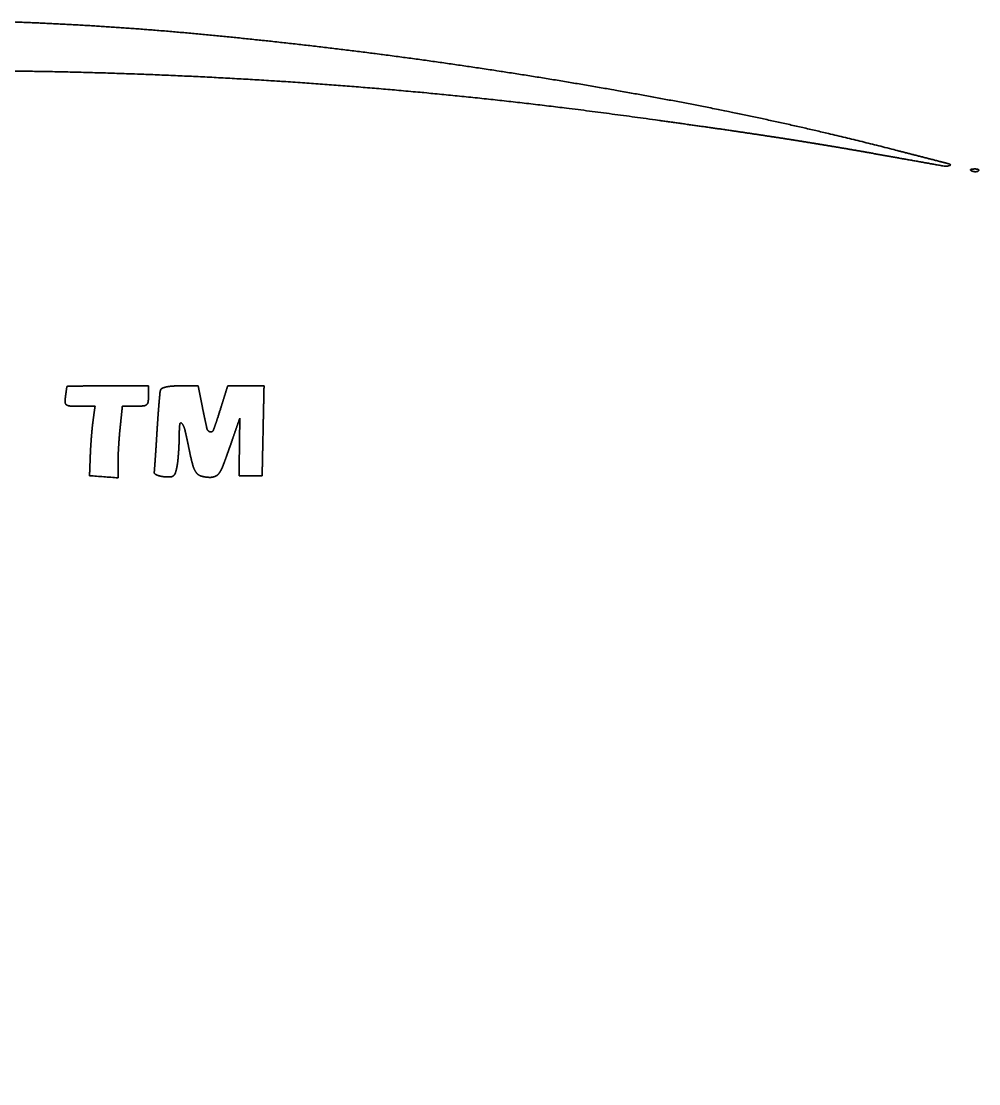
# Model space of a CAD drawing. Extents: x 6336 to 10269, y -393 to 3036.
# Drawn here: x 8721.07 to 8744.97, y 1444.42 to 1470.94 of the extents above; entities that cross this region are included whole.
import ezdxf

# ---------------------------------------------------------------- set-up
doc = ezdxf.new("R2010")
doc.units = 0
doc.header["$LTSCALE"] = 5
doc.layers.add('1', color=7, linetype='CONTINUOUS', true_color=0xffffff)

msp = doc.modelspace()

# ---------------------------------------------------------------- linework, layer by layer
at = {"layer": '1', "color": 7, "linetype": 'Continuous', "lineweight": 35}
for points, weights, degree, knots in [([(8720.354, 1470.937), (8721.685, 1470.896), (8723.016, 1470.827), (8724.344, 1470.729), (8727.156, 1470.461), (8728.639, 1470.297), (8730.119, 1470.11), (8733.077, 1469.69), (8734.555, 1469.458), (8736.029, 1469.202), (8738.82, 1468.674), (8740.136, 1468.397), (8741.445, 1468.092), (8743.124, 1467.663), (8743.5, 1467.566), (8743.876, 1467.47), (8744.259, 1467.371), (8744.266, 1467.366), (8744.268, 1467.358), (8744.268, 1467.345), (8744.266, 1467.337), (8744.259, 1467.333), (8744.212, 1467.321), (8744.171, 1467.316), (8744.129, 1467.318), (8744.088, 1467.325), (8743.641, 1467.405), (8743.193, 1467.484), (8742.746, 1467.564), (8741.985, 1467.701), (8741.672, 1467.755), (8741.359, 1467.808), (8740.717, 1467.914), (8740.389, 1467.967), (8740.061, 1468.018), (8739.348, 1468.126), (8738.963, 1468.184), (8738.579, 1468.239), (8737.702, 1468.363), (8737.211, 1468.432), (8736.72, 1468.5), (8734.454, 1468.809), (8732.675, 1469.016), (8730.892, 1469.189), (8727.3, 1469.466), (8725.492, 1469.571), (8723.682, 1469.642), (8720.139, 1469.713), (8718.406, 1469.714), (8716.674, 1469.681), (8713.391, 1469.554), (8711.842, 1469.452), (8710.296, 1469.307), (8708.619, 1469.105), (8708.484, 1469.089), (8708.349, 1469.072), (8708.08, 1469.04), (8707.946, 1469.024), (8707.812, 1469.009), (8707.562, 1468.979), (8707.445, 1468.965), (8707.329, 1468.952), (8707.142, 1468.93), (8707.073, 1468.922), (8707.003, 1468.915), (8706.725, 1468.884), (8706.517, 1468.859), (8706.309, 1468.83), (8705.735, 1468.744), (8705.368, 1468.688), (8705.001, 1468.631), (8704.245, 1468.511), (8703.857, 1468.448), (8703.469, 1468.384), (8702.763, 1468.265), (8702.445, 1468.21), (8702.128, 1468.152), (8700.987, 1467.941), (8700.166, 1467.774), (8699.347, 1467.595), (8697.648, 1467.194), (8696.768, 1466.975), (8695.891, 1466.744), (8694.157, 1466.265), (8693.3, 1466.016), (8692.447, 1465.756), (8690.841, 1465.245), (8690.091, 1464.991), (8689.345, 1464.724), (8688.536, 1464.417), (8688.469, 1464.391), (8688.401, 1464.366), (8688.242, 1464.305), (8688.15, 1464.27), (8688.058, 1464.236), (8687.867, 1464.163), (8687.769, 1464.126), (8687.67, 1464.089), (8687.48, 1464.017), (8687.389, 1463.982), (8687.298, 1463.948), (8686.441, 1463.624), (8685.682, 1463.319), (8684.929, 1463), (8683.312, 1462.278), (8682.447, 1461.878), (8681.587, 1461.468), (8679.823, 1460.599), (8678.918, 1460.141), (8678.02, 1459.672), (8676.242, 1458.717), (8675.363, 1458.231), (8674.49, 1457.734), (8673.137, 1456.942), (8672.652, 1456.655), (8672.17, 1456.365), (8671.081, 1455.704), (8670.475, 1455.333), (8669.87, 1454.961), (8668.649, 1454.204), (8668.032, 1453.82), (8667.417, 1453.434), (8666.282, 1452.718), (8665.762, 1452.387), (8665.244, 1452.053), (8664.07, 1451.29), (8663.41, 1450.865), (8662.749, 1450.443), (8661.407, 1449.595), (8660.726, 1449.168), (8660.044, 1448.744), (8658.731, 1447.936), (8658.1, 1447.552), (8657.468, 1447.17), (8656.341, 1446.495), (8655.844, 1446.204), (8655.345, 1445.917), (8654.618, 1445.506), (8654.39, 1445.382), (8654.161, 1445.26), (8653.574, 1444.959), (8653.217, 1444.777), (8652.86, 1444.597), (8652.502, 1444.419)], [0.500130056192, 0.5, 0.499956647936, 0.5, 0.500063945736, 0.500041908917, 0.500063945736, 0.500064164017, 0.500042199958, 0.500064164017, 0.500005377011, 0.499963817284, 0.500005377011, 0.500129815311, 0.500129735018, 0.500129815311, 0.500130056192, 0.485437355126, 0.500130056192, 0.500130056192, 0.485437355126, 0.500130056192, 0.494503250942, 0.492627649192, 0.494503250942, 0.500130056192, 0.500129958042, 0.500129925325, 0.500129958042, 0.500123728502, 0.500121619272, 0.500123728502, 0.500125203365, 0.500123585755, 0.500125203365, 0.500126791352, 0.500125703072, 0.500126791352, 0.500129278486, 0.500129019251, 0.500129278486, 0.500022344214, 0.499986440222, 0.500022344214, 0.500029428972, 0.499995886565, 0.500029428972, 0.500021888825, 0.499985833036, 0.500021888825, 0.499921702712, 0.499852251552, 0.499921702712, 0.50012997253, 0.500129944642, 0.50012997253, 0.500129969225, 0.500129940236, 0.500129969225, 0.500129974563, 0.500129947353, 0.500129974563, 0.500128557626, 0.500128058104, 0.500128557626, 0.500078211522, 0.500060929965, 0.500078211522, 0.500127902829, 0.500127185041, 0.500127902829, 0.50012733872, 0.500126432895, 0.50012733872, 0.50012118357, 0.500118226029, 0.50012118357, 0.500057831677, 0.500033756839, 0.500057831677, 0.500084999502, 0.500069980605, 0.500084999502, 0.500084016445, 0.500068669862, 0.500084016445, 0.500036696893, 0.500005577126, 0.500036696893, 0.50013005014, 0.500130048123, 0.50013005014, 0.500130055179, 0.500130054842, 0.500130055179, 0.500130055224, 0.500130054901, 0.500130055224, 0.500130054624, 0.500130054101, 0.500130054624, 0.500022901124, 0.499987182768, 0.500022901124, 0.500086896642, 0.500072510126, 0.500086896642, 0.500090612965, 0.500077465222, 0.500090612965, 0.500088379506, 0.500074487277, 0.500088379506, 0.500121367972, 0.500118471898, 0.500121367972, 0.500127854827, 0.500127121039, 0.500127854827, 0.500127865307, 0.500127135012, 0.500127865307, 0.500124244108, 0.500122306746, 0.500124244108, 0.500124899644, 0.500123180794, 0.500124899644, 0.500125590999, 0.500124102601, 0.500125590999, 0.500125212707, 0.500123598212, 0.500125212707, 0.500109088806, 0.500102099677, 0.500109088806, 0.500082487841, 0.500066631724, 0.500082487841, 0.500126036567, 0.500124696691, 0.500126036567, 0.500130056192], 4, [0, 0, 0, 0, 0, 0.044131, 0.044131, 0.044131, 0.093547, 0.093547, 0.093547, 0.143088, 0.143088, 0.143088, 0.187606, 0.187606, 0.187606, 0.200464, 0.200464, 0.200464, 0.200681, 0.200681, 0.200681, 0.200898, 0.200898, 0.200898, 0.202257, 0.202257, 0.202257, 0.202257, 0.217137, 0.217137, 0.217137, 0.227544, 0.227544, 0.227544, 0.238423, 0.238423, 0.238423, 0.251151, 0.251151, 0.251151, 0.267387, 0.267387, 0.267387, 0.326005, 0.326005, 0.326005, 0.385279, 0.385279, 0.385279, 0.441958, 0.441958, 0.441958, 0.49273, 0.49273, 0.49273, 0.497174, 0.497174, 0.497174, 0.501589, 0.501589, 0.501589, 0.505427, 0.505427, 0.505427, 0.507714, 0.507714, 0.507714, 0.514573, 0.514573, 0.514573, 0.526716, 0.526716, 0.526716, 0.539581, 0.539581, 0.539581, 0.550117, 0.550117, 0.550117, 0.577521, 0.577521, 0.577521, 0.607168, 0.607168, 0.607168, 0.63633, 0.63633, 0.63633, 0.662231, 0.662231, 0.662231, 0.66459, 0.66459, 0.66459, 0.667801, 0.667801, 0.667801, 0.671253, 0.671253, 0.671253, 0.674437, 0.674437, 0.674437, 0.701163, 0.701163, 0.701163, 0.732294, 0.732294, 0.732294, 0.765411, 0.765411, 0.765411, 0.798223, 0.798223, 0.798223, 0.816615, 0.816615, 0.816615, 0.839825, 0.839825, 0.839825, 0.863543, 0.863543, 0.863543, 0.883671, 0.883671, 0.883671, 0.909293, 0.909293, 0.909293, 0.935536, 0.935536, 0.935536, 0.959651, 0.959651, 0.959651, 0.978453, 0.978453, 0.978453, 0.986932, 0.986932, 0.986932, 1, 1, 1, 1, 1]), ([(8744.771, 1467.217), (8744.765, 1467.221), (8744.765, 1467.228), (8744.77, 1467.232), (8744.776, 1467.239), (8744.785, 1467.243), (8744.794, 1467.244), (8744.815, 1467.247), (8744.836, 1467.249), (8744.877, 1467.25), (8744.897, 1467.25), (8744.916, 1467.248), (8744.93, 1467.247), (8744.944, 1467.244), (8744.957, 1467.239), (8744.964, 1467.236), (8744.97, 1467.231), (8744.973, 1467.223), (8744.975, 1467.217), (8744.974, 1467.21), (8744.969, 1467.205)], [0.507995433513, 0.385181602619, 0.385181602619, 0.507995433513, 0.489243473623, 0.489243473623, 0.507995433513, 0.507753725327, 0.507753725327, 0.507446144876, 0.507446144876, 0.507995433513, 0.503990334539, 0.503990334539, 0.507995433513, 0.479863009267, 0.479863009267, 0.507995433513, 0.453111751614, 0.453111751614, 0.507995433513], 3, [0, 0, 0, 0, 0.083835, 0.083835, 0.083835, 0.196407, 0.196407, 0.196407, 0.446775, 0.446775, 0.679512, 0.679512, 0.679512, 0.843992, 0.843992, 0.843992, 0.930004, 0.930004, 0.930004, 1, 1, 1, 1]), ([(8744.969, 1467.205), (8744.961, 1467.197), (8744.951, 1467.192), (8744.941, 1467.189), (8744.928, 1467.185), (8744.914, 1467.182), (8744.9, 1467.182), (8744.884, 1467.181), (8744.868, 1467.182), (8744.853, 1467.185), (8744.837, 1467.188), (8744.821, 1467.192), (8744.806, 1467.198), (8744.794, 1467.203), (8744.782, 1467.21), (8744.771, 1467.217)], [0.507995433513, 0.497334855496, 0.497334855496, 0.507995433513, 0.505537963837, 0.505537963837, 0.507995433513, 0.506015165911, 0.506015165911, 0.507995433513, 0.506210538751, 0.506210538751, 0.507995433513, 0.506020777286, 0.506020777286, 0.507995433513], 3, [0, 0, 0, 0, 0.157329, 0.157329, 0.157329, 0.356757, 0.356757, 0.356757, 0.582301, 0.582301, 0.582301, 0.810938, 0.810938, 0.810938, 1, 1, 1, 1]), ([(8722.913, 1461.329), (8722.784, 1461.329), (8722.656, 1461.329), (8722.447, 1461.329), (8722.366, 1461.331), (8722.285, 1461.334), (8722.255, 1461.336), (8722.226, 1461.345), (8722.201, 1461.362), (8722.18, 1461.376), (8722.167, 1461.398), (8722.167, 1461.423), (8722.165, 1461.469), (8722.168, 1461.516), (8722.178, 1461.593), (8722.182, 1461.623), (8722.19, 1461.68), (8722.193, 1461.706), (8722.2, 1461.756), (8722.204, 1461.778), (8722.208, 1461.806), (8722.209, 1461.811), (8722.21, 1461.816), (8722.212, 1461.821), (8722.216, 1461.825), (8722.221, 1461.825), (8722.319, 1461.827), (8722.416, 1461.829), (8722.623, 1461.834), (8722.732, 1461.835), (8722.972, 1461.837), (8723.102, 1461.837), (8723.571, 1461.837), (8723.91, 1461.837), (8724.248, 1461.837)], [0.500557178962, 0.500557178962, 0.500557178962, 0.500485830095, 0.500485830095, 0.500557178962, 0.488454966186, 0.488454966186, 0.500557178962, 0.462824073594, 0.462824073594, 0.500557178962, 0.499489059355, 0.499489059355, 0.500556225886, 0.500556225886, 0.500555153671, 0.500555153671, 0.500556699025, 0.500556699025, 0.499930542803, 0.499930542803, 0.500557178962, 0.434573184782, 0.434573184782, 0.500557178962, 0.500557052671, 0.500557052671, 0.500550233252, 0.500550233252, 0.500554635938, 0.500554635938, 0.500557178962, 0.500557178962, 0.500557178962], 3, [0, 0, 0, 0, 0.14064, 0.14064, 0.229293, 0.229293, 0.229293, 0.261801, 0.261801, 0.261801, 0.286709, 0.286709, 0.286709, 0.332778, 0.332778, 0.362901, 0.362901, 0.389447, 0.389447, 0.412013, 0.412013, 0.417213, 0.417213, 0.417213, 0.42184, 0.42184, 0.42184, 0.505001, 0.505001, 0.59894, 0.59894, 0.710185, 0.710185, 1, 1, 1, 1]), ([(8726.527, 1461.033), (8726.463, 1460.848), (8726.398, 1460.663), (8726.334, 1460.477), (8726.231, 1460.181), (8726.191, 1460.07), (8726.151, 1459.959), (8726.109, 1459.848), (8726.091, 1459.8), (8726.07, 1459.754), (8726.045, 1459.709), (8726.017, 1459.666), (8725.999, 1459.639), (8725.977, 1459.615), (8725.95, 1459.596), (8725.921, 1459.582), (8725.889, 1459.568), (8725.856, 1459.557), (8725.821, 1459.553), (8725.786, 1459.553), (8725.732, 1459.553), (8725.678, 1459.558), (8725.625, 1459.568), (8725.572, 1459.582), (8725.534, 1459.592), (8725.498, 1459.61), (8725.468, 1459.636), (8725.444, 1459.667), (8725.413, 1459.707), (8725.388, 1459.75), (8725.369, 1459.797), (8725.356, 1459.845), (8725.331, 1459.94), (8725.307, 1460.036), (8725.286, 1460.132), (8725.24, 1460.358), (8725.213, 1460.487), (8725.185, 1460.615), (8725.155, 1460.744), (8725.145, 1460.786), (8725.13, 1460.827), (8725.108, 1460.865), (8725.076, 1460.906), (8725.068, 1460.912), (8725.057, 1460.912), (8725.041, 1460.908), (8725.033, 1460.902), (8725.029, 1460.892), (8725.021, 1460.802), (8725.016, 1460.721), (8725.013, 1460.639), (8725.013, 1460.506), (8725.012, 1460.456), (8725.01, 1460.405), (8725.006, 1460.301), (8725.003, 1460.248), (8724.999, 1460.195), (8724.991, 1460.093), (8724.987, 1460.044), (8724.983, 1459.996), (8724.974, 1459.913), (8724.969, 1459.879), (8724.963, 1459.845), (8724.949, 1459.773), (8724.94, 1459.735), (8724.929, 1459.697), (8724.917, 1459.66), (8724.91, 1459.639), (8724.9, 1459.62), (8724.885, 1459.604), (8724.868, 1459.591), (8724.851, 1459.578), (8724.832, 1459.569), (8724.811, 1459.564), (8724.79, 1459.563), (8724.752, 1459.562), (8724.714, 1459.562), (8724.676, 1459.564), (8724.614, 1459.571), (8724.589, 1459.574), (8724.564, 1459.579), (8724.518, 1459.589), (8724.497, 1459.595), (8724.477, 1459.602), (8724.457, 1459.611), (8724.442, 1459.618), (8724.428, 1459.625), (8724.415, 1459.634), (8724.402, 1459.644), (8724.395, 1459.65), (8724.39, 1459.659), (8724.388, 1459.669), (8724.389, 1459.678), (8724.392, 1459.694), (8724.394, 1459.709), (8724.396, 1459.725), (8724.401, 1459.808), (8724.406, 1459.876), (8724.411, 1459.944), (8724.421, 1460.092), (8724.427, 1460.172), (8724.432, 1460.252), (8724.443, 1460.422), (8724.448, 1460.513), (8724.454, 1460.604), (8724.465, 1460.786), (8724.471, 1460.877), (8724.477, 1460.968), (8724.489, 1461.14), (8724.495, 1461.221), (8724.502, 1461.302), (8724.514, 1461.452), (8724.52, 1461.52), (8724.527, 1461.588), (8724.533, 1461.656), (8724.535, 1461.675), (8724.538, 1461.694), (8724.543, 1461.713), (8724.548, 1461.732), (8724.553, 1461.747), (8724.562, 1461.76), (8724.575, 1461.771), (8724.589, 1461.777), (8724.614, 1461.788), (8724.639, 1461.797), (8724.665, 1461.804), (8724.728, 1461.818), (8724.765, 1461.824), (8724.802, 1461.828), (8724.888, 1461.834), (8724.937, 1461.836), (8724.986, 1461.837), (8725.148, 1461.837), (8725.261, 1461.837), (8725.374, 1461.837), (8725.487, 1461.837)], [0.50002211125, 0.50002211125, 0.50002211125, 0.50002211125, 0.500004141089, 0.499998151035, 0.500004141089, 0.50002211125, 0.498506606913, 0.498001438801, 0.498506606913, 0.50002211125, 0.490546980289, 0.487388603302, 0.490546980289, 0.50002211125, 0.493849696638, 0.4917922251, 0.493849696638, 0.50002211125, 0.497975895229, 0.497293823222, 0.497975895229, 0.50002211125, 0.486807309352, 0.482402375386, 0.486807309352, 0.50002211125, 0.495163715936, 0.493544250831, 0.495163715936, 0.50002211125, 0.4999043072, 0.499865039183, 0.4999043072, 0.500001624783, 0.499994795961, 0.500001624783, 0.50002211125, 0.494198914782, 0.492257849292, 0.494198914782, 0.50002211125, 0.489889800221, 0.50002211125, 0.50002211125, 0.489889800221, 0.50002211125, 0.499817822167, 0.499749725805, 0.499817822167, 0.499977045301, 0.499962023318, 0.499977045301, 0.499989839328, 0.49997908202, 0.499989839328, 0.499989136646, 0.499978145111, 0.499989136646, 0.499772396669, 0.499689158475, 0.499772396669, 0.49961090214, 0.499473832437, 0.49961090214, 0.50002211125, 0.488685277081, 0.484906332358, 0.488685277081, 0.50002211125, 0.487889267092, 0.483844985706, 0.487889267092, 0.50002211125, 0.499529971054, 0.499365924321, 0.499529971054, 0.499551043975, 0.49939402155, 0.499551043975, 0.498817498833, 0.49841596136, 0.498817498833, 0.50002211125, 0.497930828039, 0.497233733635, 0.497930828039, 0.50002211125, 0.465680574754, 0.454233395922, 0.465680574754, 0.50002211125, 0.499747743861, 0.499656288065, 0.499747743861, 0.500021912791, 0.500021846638, 0.500021912791, 0.500021250541, 0.500020963639, 0.500021250541, 0.50002170803, 0.500021573624, 0.50002170803, 0.500018554674, 0.500017369148, 0.500018554674, 0.500015008356, 0.500012640725, 0.500015008356, 0.500019706531, 0.500018904958, 0.500019706531, 0.50002211125, 0.498651731059, 0.498194937662, 0.498651731059, 0.50002211125, 0.477317468278, 0.469749253954, 0.477317468278, 0.50002211125, 0.498853179698, 0.498463535847, 0.498853179698, 0.499350237622, 0.499126279746, 0.499350237622, 0.499878613471, 0.499830780878, 0.499878613471, 0.50002211125, 0.50002211125, 0.50002211125, 0.50002211125], 4, [0, 0, 0, 0, 0, 0.105957, 0.105957, 0.105957, 0.169703, 0.169703, 0.169703, 0.169703, 0.197323, 0.197323, 0.197323, 0.197323, 0.214498, 0.214498, 0.214498, 0.214498, 0.232689, 0.232689, 0.232689, 0.232689, 0.260896, 0.260896, 0.260896, 0.260896, 0.280944, 0.280944, 0.280944, 0.280944, 0.30601, 0.30601, 0.30601, 0.30601, 0.355421, 0.355421, 0.355421, 0.421389, 0.421389, 0.421389, 0.421389, 0.442997, 0.442997, 0.442997, 0.447196, 0.447196, 0.447196, 0.451395, 0.451395, 0.451395, 0.491907, 0.491907, 0.491907, 0.516922, 0.516922, 0.516922, 0.543367, 0.543367, 0.543367, 0.567488, 0.567488, 0.567488, 0.584492, 0.584492, 0.584492, 0.603857, 0.603857, 0.603857, 0.603857, 0.614317, 0.614317, 0.614317, 0.614317, 0.624377, 0.624377, 0.624377, 0.624377, 0.64215, 0.64215, 0.64215, 0.654072, 0.654072, 0.654072, 0.664234, 0.664234, 0.664234, 0.664234, 0.671697, 0.671697, 0.671697, 0.671697, 0.675991, 0.675991, 0.675991, 0.675991, 0.682733, 0.682733, 0.682733, 0.712368, 0.712368, 0.712368, 0.747203, 0.747203, 0.747203, 0.786754, 0.786754, 0.786754, 0.826477, 0.826477, 0.826477, 0.861857, 0.861857, 0.861857, 0.891665, 0.891665, 0.891665, 0.891665, 0.900022, 0.900022, 0.900022, 0.900022, 0.906644, 0.906644, 0.906644, 0.906644, 0.917737, 0.917737, 0.917737, 0.933206, 0.933206, 0.933206, 0.953311, 0.953311, 0.953311, 1, 1, 1, 1, 1]), ([(8725.593, 1461.304), (8725.62, 1461.169), (8725.648, 1461.035), (8725.677, 1460.901), (8725.707, 1460.767), (8725.714, 1460.737), (8725.731, 1460.712), (8725.756, 1460.695), (8725.786, 1460.688), (8725.813, 1460.681), (8725.84, 1460.688), (8725.861, 1460.708), (8725.87, 1460.734), (8725.911, 1460.85), (8725.951, 1460.966), (8725.989, 1461.084), (8726.076, 1461.36), (8726.126, 1461.519), (8726.175, 1461.678), (8726.225, 1461.837)], [0.50002211125, 0.5, 0.499992629583, 0.5, 0.50002211125, 0.462169811272, 0.449552377946, 0.462169811272, 0.50002211125, 0.435934635431, 0.414572143491, 0.435934635431, 0.50002211125, 0.499982924784, 0.499969862628, 0.499982924784, 0.50002211125, 0.50002211125, 0.50002211125, 0.50002211125], 4, [0, 0, 0, 0, 0, 0.326057, 0.326057, 0.326057, 0.326057, 0.392236, 0.392236, 0.392236, 0.392236, 0.444954, 0.444954, 0.444954, 0.444954, 0.680787, 0.680787, 0.680787, 1, 1, 1, 1, 1]), ([(8724.248, 1461.583), (8724.248, 1461.533), (8724.245, 1461.483), (8724.238, 1461.434), (8724.235, 1461.407), (8724.221, 1461.384), (8724.2, 1461.367), (8724.176, 1461.349), (8724.149, 1461.338), (8724.119, 1461.336), (8724.053, 1461.332), (8723.987, 1461.329), (8723.813, 1461.329), (8723.704, 1461.329), (8723.595, 1461.329)], [0.500557178962, 0.499814273679, 0.499814273679, 0.500557178962, 0.475731427827, 0.475731427827, 0.500557178962, 0.486012301783, 0.486012301783, 0.500557178962, 0.500362443601, 0.500362443601, 0.500557178962, 0.500557178962, 0.500557178962], 3, [0, 0, 0, 0, 0.189348, 0.189348, 0.189348, 0.286497, 0.286497, 0.286497, 0.390294, 0.390294, 0.390294, 0.620057, 0.620057, 1, 1, 1, 1]), ([(8722.775, 1459.594), (8722.782, 1459.763), (8722.788, 1459.932), (8722.797, 1460.175), (8722.801, 1460.249), (8722.811, 1460.404), (8722.816, 1460.485), (8722.829, 1460.643), (8722.836, 1460.719), (8722.849, 1460.854), (8722.856, 1460.912), (8722.88, 1461.09), (8722.896, 1461.21), (8722.913, 1461.329)], [0.500557178962, 0.500557178962, 0.500557178962, 0.500534237701, 0.500534237701, 0.500544544336, 0.500544544336, 0.500544269906, 0.500544269906, 0.500491746133, 0.500491746133, 0.500557178962, 0.500557178962, 0.500557178962], 3, [0, 0, 0, 0, 0.291793, 0.291793, 0.418692, 0.418692, 0.55889, 0.55889, 0.691237, 0.691237, 0.791579, 0.791579, 1, 1, 1, 1]), ([(8723.595, 1461.329), (8723.577, 1461.156), (8723.559, 1460.983), (8723.533, 1460.734), (8723.526, 1460.658), (8723.513, 1460.499), (8723.507, 1460.415), (8723.497, 1460.253), (8723.493, 1460.174), (8723.487, 1460.035), (8723.486, 1459.975), (8723.486, 1459.791), (8723.486, 1459.666), (8723.486, 1459.542)], [0.500557178962, 0.500557178962, 0.500557178962, 0.500531358952, 0.500531358952, 0.500542927642, 0.500542927642, 0.500542617577, 0.500542617577, 0.500483268484, 0.500483268484, 0.500557178962, 0.500557178962, 0.500557178962], 3, [0, 0, 0, 0, 0.291938, 0.291938, 0.418876, 0.418876, 0.559077, 0.559077, 0.6914, 0.6914, 0.791697, 0.791697, 1, 1, 1, 1])]:
    msp.add_rational_spline(points, weights, degree=degree, knots=knots, dxfattribs=at)
for points, degree in [([(8724.248, 1461.837), (8724.248, 1461.753), (8724.248, 1461.668), (8724.248, 1461.583)], 3), ([(8725.487, 1461.837), (8725.514, 1461.704), (8725.54, 1461.571), (8725.567, 1461.437), (8725.593, 1461.304)], 4)]:
    msp.add_open_spline(points, degree=degree, dxfattribs=at)
for points, degree, knots in [([(8726.225, 1461.837), (8726.339, 1461.837), (8726.452, 1461.837), (8726.565, 1461.837), (8726.792, 1461.837), (8726.905, 1461.837), (8727.018, 1461.837), (8727.132, 1461.837)], 4, [0, 0, 0, 0, 0, 0.5, 0.5, 0.5, 1, 1, 1, 1, 1]), ([(8727.132, 1461.837), (8727.126, 1461.557), (8727.12, 1461.277), (8727.114, 1460.996), (8727.102, 1460.435), (8727.096, 1460.155), (8727.09, 1459.874), (8727.085, 1459.594)], 4, [0, 0, 0, 0, 0, 0.5, 0.5, 0.5, 1, 1, 1, 1, 1]), ([(8726.508, 1459.594), (8726.51, 1459.774), (8726.513, 1459.954), (8726.515, 1460.134), (8726.52, 1460.493), (8726.522, 1460.673), (8726.525, 1460.853), (8726.527, 1461.033)], 4, [0, 0, 0, 0, 0, 0.5, 0.5, 0.5, 1, 1, 1, 1, 1]), ([(8723.486, 1459.542), (8723.368, 1459.55), (8723.249, 1459.559), (8723.012, 1459.576), (8722.894, 1459.585), (8722.775, 1459.594)], 3, [0, 0, 0, 0, 0.5, 0.5, 1, 1, 1, 1]), ([(8727.085, 1459.594), (8727.012, 1459.594), (8726.94, 1459.594), (8726.868, 1459.594), (8726.724, 1459.594), (8726.652, 1459.594), (8726.58, 1459.594), (8726.508, 1459.594)], 4, [0, 0, 0, 0, 0, 0.5, 0.5, 0.5, 1, 1, 1, 1, 1])]:
    msp.add_open_spline(points, degree=degree, knots=knots, dxfattribs=at)

doc.saveas('drawing.dxf')
